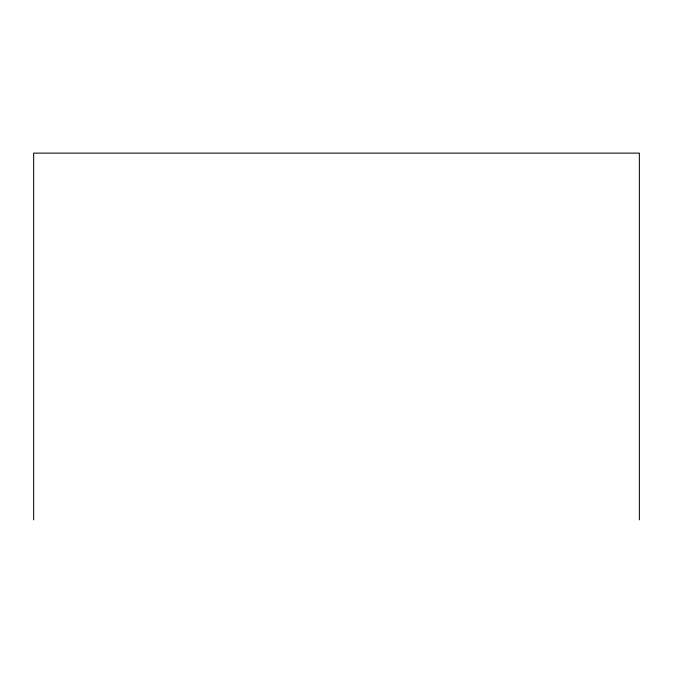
<?xml version="1.0" encoding="UTF-8"?>
<svg xmlns="http://www.w3.org/2000/svg" width="673" height="673" viewBox="0 0 673 673"><rect width="100%" height="100%" fill="white"/><g stroke="black" fill="none" stroke-linecap="round" stroke-linejoin="round"><path stroke-width="1.01" d="M639.35 519.876L639.35 153.124L33.65 153.124L33.65 519.876"/></g></svg>
